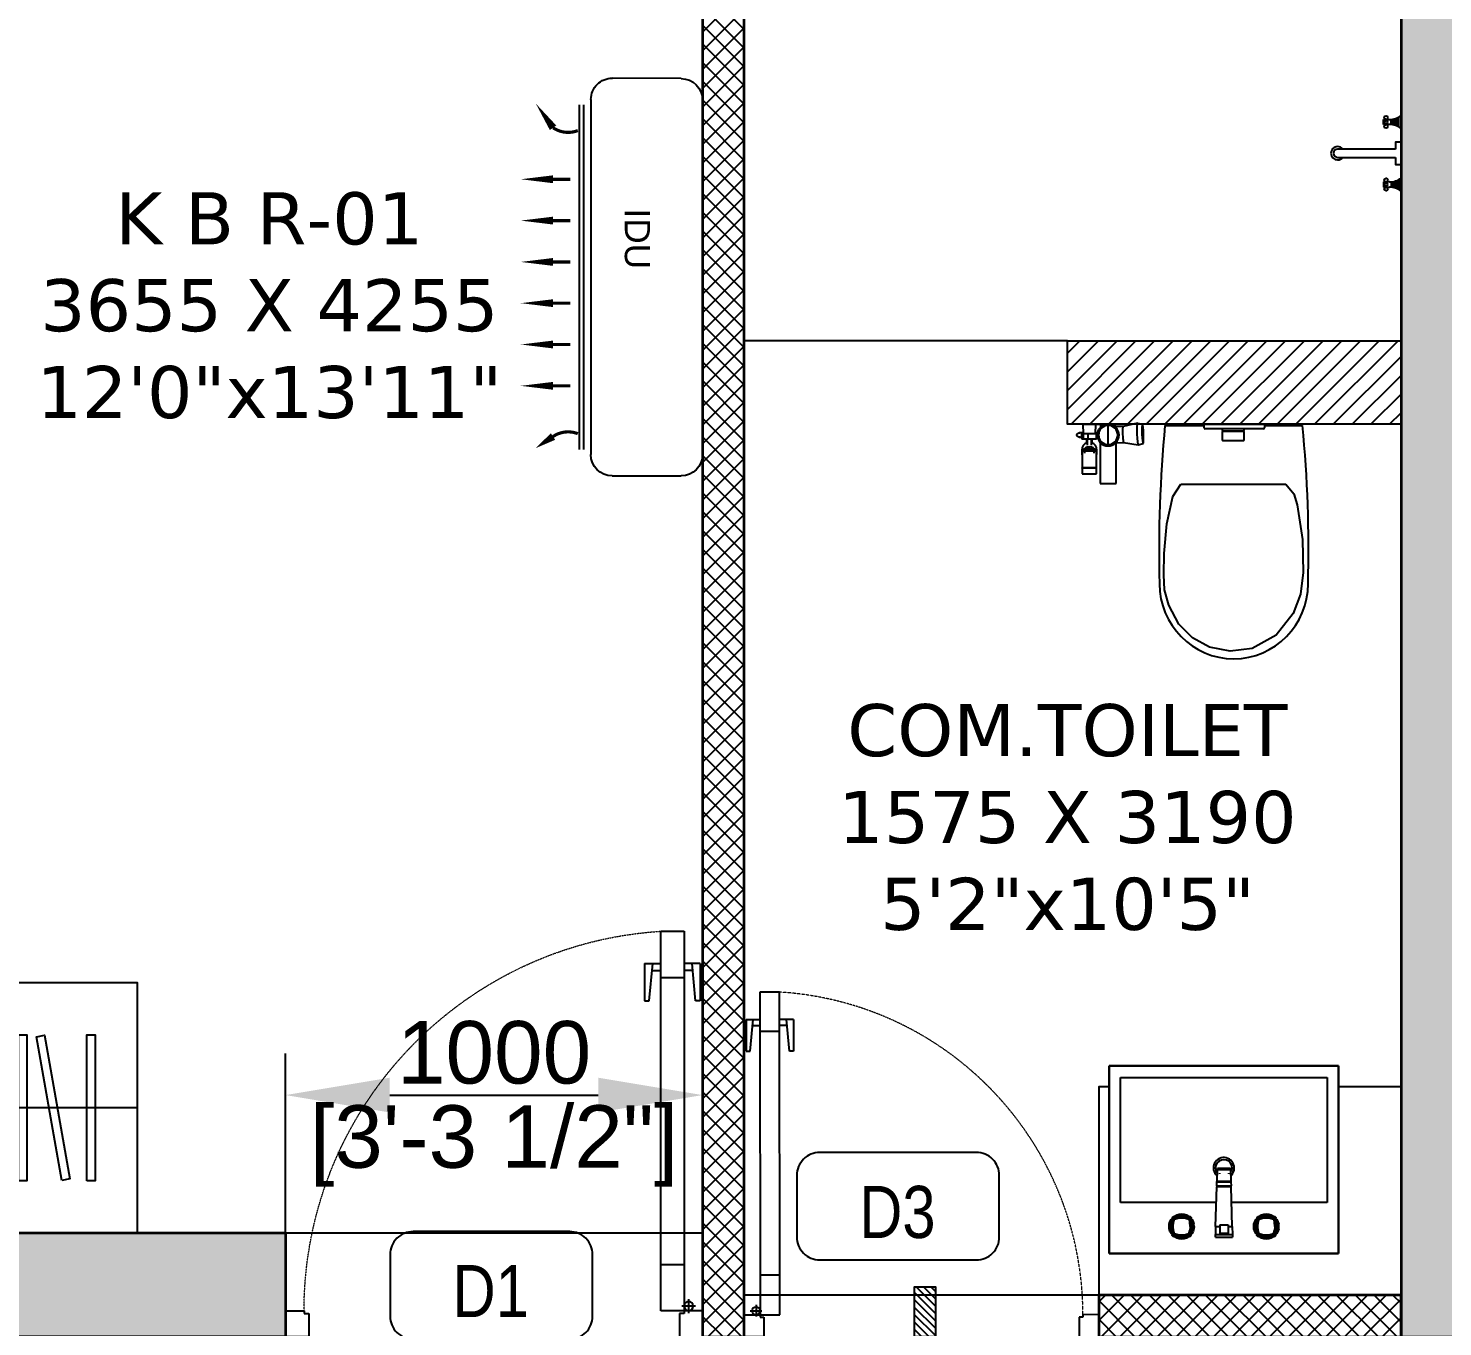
# Model space of a CAD drawing. Header units: millimetres. Extents: x 46985 to 60368, y 184712 to 204375.
# Drawn here: x 50482 to 53874, y 197796 to 200912 of the extents above; entities that cross this region are included whole.
import ezdxf
from ezdxf.enums import TextEntityAlignment as Align

# ---------------------------------------------------------------- set-up
doc = ezdxf.new("R2010")
doc.units = ezdxf.units.MM
doc.linetypes.add('3.5BHK EAST-UN-5$0$DASHED', pattern=[0.75, 0.5, -0.25])
doc.linetypes.add('3.5BHK EAST_UN-1$0$DASHED', pattern=[0.75, 0.5, -0.25])
for name, color, linetype in [('A-AC', 252, 'Continuous'), ('A-Dimensions', 4, 'Continuous'), ('A-Door', 11, 'Continuous'), ('A-Door Line', 8, 'Continuous'), ('A-Furniture', 8, 'Continuous'), ('A-Handwash', 252, 'Continuous'), ('A-Handwash Platform', 253, 'Continuous'), ('A-Hatch', 252, 'Continuous'), ('A-Ledge Wall', 8, 'Continuous'), ('A-Room Boundary', 44, 'Continuous'), ('A-Shower', 253, 'Continuous'), ('A-Shower Glass', 253, 'Continuous'), ('A-Text Main', 44, 'Continuous'), ('A-Wardrobe', 253, 'Continuous'), ('A-WC', 253, 'Continuous')]:
    doc.layers.add(name, color=color, linetype=linetype)
doc.layers.add('A-Wall', color=240, linetype='Continuous', lineweight=35)
doc.styles.add('2024-08-29_TOWER-A$0$simplex-0.8', font='simplex.shx', dxfattribs={"width": 0.8})
doc.styles.add('3.5BHK EAST_UN-1$0$grid_text', font='verdana.ttf')
doc.styles.add('3BHK  WEST_UN-2$0$AMISH', font='arial.ttf')
doc.styles.add('ARIAL', font='ARIALN.TTF')
doc.styles.add('S', font='arial.ttf', dxfattribs={"height": 150})
doc.dimstyles.new('DIMSMALL', dxfattribs={"dimtxt": 150, "dimasz": 250, "dimexe": 100, "dimexo": 100, "dimgap": 25, "dimtad": 1, "dimdec": 0, "dimzin": 0, "dimdsep": 46, "dimtxsty": 'S', "dimcen": 0, "dimdle": 100, "dimclrd": 8, "dimclre": 8, "dimclrt": 256, "dimazin": 0, "dimtfac": 1, "dimtdec": 0, "dimtix": 1, "dimtmove": 0, "dimatfit": 3, "dimldrblk": '12_DatumFilled', "dimfxl": 1, "dimtolj": 1, "dimtzin": 0, "dimlwd": -1, "dimlwe": -1, "dimarcsym": 1})

# ---------------------------------------------------------------- blocks, each defined once
blk = doc.blocks.new('3.5BHK EAST_UN-1$0$Door11')
at = {"layer": 'A-Door'}
for p, q in [((-991.7, 0), (-1050, 0)), ((-1050, 0), (-1050, -65.6)), ((-991.7, -58.3), (-991.7, 0)), ((-58.3, -58.3), (-58.3, 0)), ((-58.3, 0), (0, 0)), ((0, 0), (0, -65.6)), ((-1050, -65.6), (-1003.4, -65.6)), ((-1003.4, -65.6), (-1003.4, -58.3)), ((-1003.4, -58.3), (-991.7, -58.3)), ((-104.9, -65.6), (-104.9, -1021.8)), ((-46.6, -65.6), (-104.9, -65.6)), ((-104.9, -65.6), (-104.9, -65.6)), ((-46.6, -58.3), (-58.3, -58.3)), ((-46.6, -65.6), (-46.6, -58.3)), ((-46.6, -1021.8), (-46.6, -65.6)), ((0, -65.6), (-46.6, -65.6)), ((-35, -94.7), (-35, -59.8)), ((-17.5, -77.3), (-52.5, -77.3)), ((-104.9, -182.2), (-46.6, -182.2)), ((-145.8, -846.8), (-134.1, -846.8)), ((-145.8, -940.1), (-145.8, -846.8)), ((-134.1, -846.8), (-125.5, -940.1)), ((-17.5, -846.8), (-26.1, -940.1)), ((-5.8, -846.8), (-17.5, -846.8)), ((-5.8, -940.1), (-5.8, -846.8)), ((-127.1, -922.6), (-104.9, -922.6)), ((-104.9, -905.1), (-46.6, -905.1)), ((-24.5, -922.6), (-46.6, -922.6)), ((-145.8, -940.1), (-104.9, -940.1)), ((-5.8, -940.1), (-46.6, -940.1)), ((-104.9, -1021.8), (-46.6, -1021.8))]:
    blk.add_line(p, q, dxfattribs=at)
blk.add_circle((-35, -77.3), 11.7, dxfattribs=at)
at = {"layer": 'A-Door', "linetype": '3.5BHK EAST_UN-1$0$DASHED', "lineweight": 0}
blk.add_arc((-43.9, -64.2), 959.5, 180.0822, 266.3506, dxfattribs=at)
blk = doc.blocks.new('3.5BHK EAST_UN-1$0$A$Ceb508b97')
at = {"layer": 'A-Wardrobe', "ltscale": 600}
blk.add_lwpolyline([(100.2, 600), (100.2, 0), (2400.2, 0), (2400.2, 600)], close=True, dxfattribs=at)
for points in [[(202.7, 125), (202.7, 475), (222.7, 475), (222.7, 125), (202.7, 125)], [(359.9, 125), (359.9, 475), (379.9, 475), (379.9, 125), (359.9, 125)], [(517.8, 125), (517.8, 475), (537.8, 475), (537.8, 125), (517.8, 125)], [(681.2, 125), (681.2, 475), (701.2, 475), (701.2, 125), (681.2, 125)], [(934.9, 125), (934.9, 475), (954.9, 475), (954.9, 125), (934.9, 125)], [(1019.4, 125), (1019.4, 475), (1039.4, 475), (1039.4, 125), (1019.4, 125)], [(1275.7, 125), (1275.7, 475), (1295.7, 475), (1295.7, 125), (1275.7, 125)], [(1432.9, 125), (1432.9, 475), (1452.9, 475), (1452.9, 125), (1432.9, 125)], [(1590.8, 125), (1590.8, 475), (1610.8, 475), (1610.8, 125), (1590.8, 125)], [(1754.2, 125), (1754.2, 475), (1774.2, 475), (1774.2, 125), (1754.2, 125)], [(1979, 125), (1979, 475), (1999, 475), (1999, 125), (1979, 125)], [(2114.9, 125), (2114.9, 475), (2134.9, 475), (2134.9, 125), (2114.9, 125)], [(2278.3, 125), (2278.3, 475), (2298.3, 475), (2298.3, 125), (2278.3, 125)], [(300.1, 125.9), (239.3, 470.6), (259, 474.1), (319.7, 129.4), (300.1, 125.9)], [(419.5, 125.9), (480.3, 470.6), (460.6, 474.1), (399.9, 129.4), (419.5, 125.9)], [(621.4, 125.9), (560.6, 470.6), (580.3, 474.1), (641.1, 129.4), (621.4, 125.9)], [(836.6, 125.9), (897.4, 470.6), (877.7, 474.1), (817, 129.4), (836.6, 125.9)], [(1226.2, 132.1), (1106.5, 461), (1125.3, 467.9), (1245, 139), (1226.2, 132.1)], [(1373, 125.9), (1312.3, 470.6), (1332, 474.1), (1392.7, 129.4), (1373, 125.9)], [(1492.5, 125.9), (1553.3, 470.6), (1533.6, 474.1), (1472.8, 129.4), (1492.5, 125.9)], [(1694.4, 125.9), (1633.6, 470.6), (1653.3, 474.1), (1714.1, 129.4), (1694.4, 125.9)], [(1880.8, 125.9), (1941.5, 470.6), (1921.8, 474.1), (1861.1, 129.4), (1880.8, 125.9)], [(2218.5, 125.9), (2157.7, 470.6), (2177.4, 474.1), (2238.2, 129.4), (2218.5, 125.9)], [(2400.2, 300), (100, 300)]]:
    blk.add_lwpolyline(points, dxfattribs=at)
blk = doc.blocks.new('3BHK  WEST_UN-2$0$fgdskokjmfv')
at = {"layer": 'A-WC', "linetype": 'Continuous'}
for p, q in [((15769231.8, 1072211.9), (15769232.1, 1072190)), ((15769309.2, 1072211.9), (15769231.8, 1072211.9)), ((15769262.2, 1072190), (15769262.5, 1072211.9)), ((15769274.3, 1072211.9), (15769274.3, 1072210.2)), ((15769309.2, 1072211.4), (15769309.2, 1072211.9)), ((15769309.2, 1072209.7), (15769309.2, 1072211.4)), ((15769362.5, 1072214.8), (15769328, 1072207)), ((15769362.5, 1072214.8), (15769374.5, 1072212)), ((15769667.1, 1072211.9), (15769522.1, 1072211.9)), ((15769522.1, 1072211.9), (15769522.1, 1072203.9)), ((15769667.1, 1072211.9), (15769667.1, 1072203.9)), ((15769217.4, 1072186.7), (15769217.5, 1072186.9)), ((15769217.4, 1072186.5), (15769217.4, 1072186.7)), ((15769217.4, 1072186.3), (15769217.4, 1072186.5)), ((15769217.4, 1072186.1), (15769217.4, 1072186.3)), ((15769217.4, 1072186.3), (15769217.4, 1072186.3)), ((15769217.5, 1072185.9), (15769217.4, 1072186.1)), ((15769217.5, 1072187.3), (15769217.6, 1072187.5)), ((15769217.5, 1072187.1), (15769217.5, 1072187.3)), ((15769217.5, 1072186.9), (15769217.5, 1072187.1)), ((15769217.5, 1072185.7), (15769217.5, 1072185.9)), ((15769217.5, 1072185.5), (15769217.5, 1072185.7)), ((15769217.5, 1072185.3), (15769217.5, 1072185.5)), ((15769217.6, 1072185.1), (15769217.5, 1072185.3)), ((15769217.6, 1072187.7), (15769217.7, 1072187.9)), ((15769217.6, 1072187.5), (15769217.6, 1072187.7)), ((15769217.6, 1072184.9), (15769217.6, 1072185.1)), ((15769217.7, 1072184.7), (15769217.6, 1072184.9)), ((15769217.7, 1072187.9), (15769217.8, 1072188.1)), ((15769217.8, 1072184.5), (15769217.7, 1072184.7)), ((15769217.8, 1072188.3), (15769217.9, 1072188.5)), ((15769217.8, 1072188.1), (15769217.8, 1072188.3)), ((15769217.8, 1072184.3), (15769217.8, 1072184.5)), ((15769217.9, 1072184.2), (15769217.8, 1072184.3)), ((15769217.9, 1072188.5), (15769218, 1072188.7)), ((15769218, 1072184), (15769217.9, 1072184.2)), ((15769218, 1072188.7), (15769218.1, 1072188.8)), ((15769218.1, 1072183.8), (15769218, 1072184)), ((15769218.1, 1072188.8), (15769218.2, 1072189)), ((15769218.2, 1072183.6), (15769218.1, 1072183.8)), ((15769218.2, 1072189), (15769218.3, 1072189.2)), ((15769218.3, 1072183.5), (15769218.2, 1072183.6)), ((15769218.3, 1072189.2), (15769218.4, 1072189.3)), ((15769218.5, 1072183.3), (15769218.3, 1072183.5)), ((15769218.4, 1072189.3), (15769218.5, 1072189.5)), ((15769218.5, 1072189.5), (15769218.7, 1072189.6)), ((15769218.6, 1072183.2), (15769218.5, 1072183.3)), ((15769218.7, 1072183), (15769218.6, 1072183.2)), ((15769218.7, 1072189.6), (15769218.8, 1072189.8)), ((15769218.8, 1072182.9), (15769218.7, 1072183)), ((15769218.8, 1072189.8), (15769218.9, 1072189.9)), ((15769219, 1072182.7), (15769218.8, 1072182.9)), ((15769218.9, 1072189.9), (15769219.1, 1072190.1)), ((15769219.1, 1072182.6), (15769219, 1072182.7)), ((15769219.1, 1072190.1), (15769219.2, 1072190.2)), ((15769219.3, 1072182.5), (15769219.1, 1072182.6)), ((15769219.2, 1072190.2), (15769219.4, 1072190.3)), ((15769219.4, 1072182.3), (15769219.3, 1072182.5)), ((15769219.4, 1072190.3), (15769219.6, 1072190.4)), ((15769219.6, 1072182.2), (15769219.4, 1072182.3)), ((15769219.6, 1072190.4), (15769219.7, 1072190.6)), ((15769219.8, 1072182.1), (15769219.6, 1072182.2)), ((15769219.7, 1072190.6), (15769219.9, 1072190.7)), ((15769219.9, 1072182), (15769219.8, 1072182.1)), ((15769219.9, 1072190.7), (15769220.1, 1072190.8)), ((15769220.1, 1072181.9), (15769219.9, 1072182)), ((15769220.1, 1072190.8), (15769220.3, 1072190.8)), ((15769220.3, 1072181.8), (15769220.1, 1072181.9)), ((15769220.3, 1072190.8), (15769220.4, 1072190.9)), ((15769220.5, 1072181.7), (15769220.3, 1072181.8)), ((15769220.4, 1072190.9), (15769220.6, 1072191)), ((15769220.7, 1072181.7), (15769220.5, 1072181.7)), ((15769220.6, 1072191), (15769220.8, 1072191.1)), ((15769220.9, 1072181.6), (15769220.7, 1072181.7)), ((15769220.8, 1072191.1), (15769221, 1072191.1)), ((15769221, 1072181.5), (15769220.9, 1072181.6)), ((15769221, 1072191.1), (15769221.2, 1072191.2)), ((15769221.2, 1072181.5), (15769221, 1072181.5)), ((15769221.2, 1072191.2), (15769221.4, 1072191.2)), ((15769221.4, 1072181.4), (15769221.2, 1072181.5)), ((15769221.4, 1072191.2), (15769221.6, 1072191.3)), ((15769221.6, 1072181.4), (15769221.4, 1072181.4)), ((15769221.6, 1072191.3), (15769221.8, 1072191.3)), ((15769221.8, 1072181.4), (15769221.6, 1072181.4)), ((15769221.8, 1072191.3), (15769222, 1072191.3)), ((15769222, 1072181.4), (15769221.8, 1072181.4)), ((15769222, 1072191.3), (15769222.2, 1072191.3)), ((15769222.2, 1072181.3), (15769222, 1072181.4)), ((15769222.2, 1072191.3), (15769222.4, 1072191.3)), ((15769222.4, 1072181.3), (15769222.2, 1072181.3)), ((15769222.4, 1072191.3), (15769222.4, 1072191.3)), ((15769222.5, 1072191.3), (15769222.4, 1072191.3)), ((15769222.4, 1072191.3), (15769222.4, 1072191.3)), ((15769222.4, 1072191.3), (15769222.5, 1072191.3)), ((15769222.5, 1072181.3), (15769222.4, 1072181.3)), ((15769222.4, 1072181.3), (15769222.4, 1072181.3)), ((15769222.4, 1072181.3), (15769222.5, 1072181.3)), ((15769222.6, 1072191.3), (15769222.5, 1072191.3)), ((15769222.5, 1072191.3), (15769222.5, 1072191.3)), ((15769222.5, 1072191.3), (15769222.7, 1072191.3)), ((15769222.6, 1072181.3), (15769222.5, 1072181.3)), ((15769222.5, 1072181.3), (15769222.5, 1072181.3)), ((15769222.5, 1072181.3), (15769222.7, 1072181.3)), ((15769222.8, 1072191.3), (15769222.6, 1072191.3)), ((15769222.8, 1072181.3), (15769222.6, 1072181.3)), ((15769222.7, 1072191.3), (15769222.9, 1072191.3)), ((15769222.7, 1072181.3), (15769222.8, 1072181.3)), ((15769232.1, 1072191.3), (15769222.8, 1072191.3)), ((15769222.8, 1072181.3), (15769228.8, 1072181.3)), ((15769223, 1072181.3), (15769222.8, 1072181.3)), ((15769222.9, 1072191.3), (15769223.1, 1072191.3)), ((15769223.3, 1072181.3), (15769223, 1072181.3)), ((15769223.1, 1072191.3), (15769223.4, 1072191.3)), ((15769223.6, 1072181.3), (15769223.3, 1072181.3)), ((15769223.4, 1072191.3), (15769223.8, 1072191.3)), ((15769224, 1072181.3), (15769223.6, 1072181.3)), ((15769223.8, 1072191.3), (15769224.2, 1072191.3)), ((15769224.4, 1072181.3), (15769224, 1072181.3)), ((15769224.2, 1072191.3), (15769224.7, 1072191.3)), ((15769224.9, 1072181.3), (15769224.4, 1072181.3)), ((15769228.6, 1072190), (15769228.8, 1072176)), ((15769228.7, 1072190), (15769232.9, 1072190)), ((15769232.9, 1072190), (15769239.6, 1072190)), ((15769233.1, 1072183), (15769232.9, 1072190)), ((15769233.2, 1072176), (15769233.1, 1072183)), ((15769239.6, 1072190), (15769243.9, 1072190)), ((15769243.9, 1072183), (15769243.8, 1072176)), ((15769243.9, 1072190), (15769247.1, 1072190)), ((15769243.9, 1072190), (15769243.9, 1072183)), ((15769247.1, 1072190), (15769264.5, 1072190)), ((15769262.2, 1072191.3), (15769262.5, 1072191.3)), ((15769262.5, 1072191.3), (15769263.8, 1072191.3)), ((15769263.8, 1072191.3), (15769265.2, 1072191.3)), ((15769264.4, 1072183), (15769264.5, 1072190)), ((15769264.4, 1072176), (15769264.4, 1072183)), ((15769265.9, 1072181.3), (15769264.5, 1072181.3)), ((15769265.2, 1072191.3), (15769266.5, 1072191.3)), ((15769266.6, 1072181.3), (15769265.9, 1072181.3)), ((15769274.3, 1072210.2), (15769274.3, 1072208.5)), ((15769274.3, 1072208.5), (15769274.3, 1072206.8)), ((15769274.3, 1072206.8), (15769274.3, 1072205.4)), ((15769292.1, 1072163.3), (15769292.1, 1072209.4)), ((15769309.2, 1072208), (15769309.2, 1072209.7)), ((15769309.2, 1072206.4), (15769309.2, 1072208)), ((15769309.2, 1072206), (15769309.2, 1072206.4)), ((15769328, 1072207), (15769309.9, 1072206.4)), ((15769428.5, 1072209.1), (15769522.1, 1072209.1)), ((15769664.1, 1072200.9), (15769525.1, 1072200.9)), ((15769618.4, 1072200.9), (15769565.9, 1072200.9)), ((15769565.9, 1072200.9), (15769565.9, 1072197.6)), ((15769618.4, 1072194.8), (15769565.9, 1072194.8)), ((15769565.9, 1072194.8), (15769565.9, 1072174.4)), ((15769567.4, 1072196.1), (15769616.9, 1072196.1)), ((15769618.4, 1072197.6), (15769618.4, 1072200.9)), ((15769618.4, 1072174.4), (15769618.4, 1072194.8)), ((15769667.1, 1072209.1), (15769758.5, 1072209.1)), ((15769233.2, 1072176), (15769228.9, 1072176)), ((15769229.4, 1072152.1), (15769229.4, 1072141.2)), ((15769229.6, 1072148.4), (15769264.6, 1072148.4)), ((15769229.6, 1072148.4), (15769229.6, 1072107.6)), ((15769239.6, 1072176), (15769233.2, 1072176)), ((15769235.2, 1072152.4), (15769235.2, 1072142.5)), ((15769243.8, 1072176), (15769239.6, 1072176)), ((15769240, 1072176), (15769240, 1072167.3)), ((15769240, 1072155.2), (15769240, 1072152.4)), ((15769242, 1072176), (15769242, 1072161.6)), ((15769247.1, 1072176), (15769243.8, 1072176)), ((15769264.4, 1072176), (15769247.1, 1072176)), ((15769252.2, 1072161.6), (15769252.2, 1072176)), ((15769254.3, 1072167.3), (15769254.3, 1072176)), ((15769254.3, 1072152.4), (15769254.3, 1072155.2)), ((15769259, 1072142.5), (15769259, 1072152.4)), ((15769264.6, 1072107.6), (15769264.6, 1072148.4)), ((15769264.9, 1072141.2), (15769264.9, 1072152.1)), ((15769273.1, 1072167.7), (15769273.1, 1072069.7)), ((15769311.1, 1072167.5), (15769329.3, 1072168.1)), ((15769311.2, 1072069.7), (15769311.2, 1072167.7)), ((15769329.3, 1072168.1), (15769364.2, 1072162.5)), ((15769364.3, 1072162.5), (15769376.1, 1072166)), ((15769567.3, 1072172.9), (15769616.9, 1072172.9)), ((15769229.6, 1072107.6), (15769264.6, 1072107.6)), ((15769229.6, 1072107.1), (15769229.6, 1072107.6)), ((15769264.6, 1072107.6), (15769229.6, 1072107.6)), ((15769264.6, 1072107.1), (15769229.6, 1072107.1)), ((15769229.6, 1072107.1), (15769229.6, 1072093)), ((15769229.6, 1072093), (15769264.6, 1072093)), ((15769264.6, 1072107.1), (15769264.6, 1072107.6)), ((15769264.6, 1072093), (15769264.6, 1072107.1)), ((15769273.1, 1072069.7), (15769311.2, 1072069.7)), ((15769466.3, 1072068.4), (15769718.4, 1072068.4))]:
    blk.add_line(p, q, dxfattribs=at)
at = {"layer": 'A-WC', "linetype": 'Continuous', "flags": 128}
blk.add_lwpolyline([(15769718.4, 1072068.4), (15769737.6, 1072045.5), (15769745.9, 1072018.8), (15769758.3, 1071936), (15769759.7, 1071856.1), (15769753.6, 1071804.7), (15769735.8, 1071758), (15769695.5, 1071705.9), (15769637.7, 1071673.8), (15769584.5, 1071667.4), (15769535.5, 1071677.4), (15769494.7, 1071699.3), (15769461.6, 1071732.3), (15769437.5, 1071777.7), (15769427.2, 1071814.6), (15769425.9, 1071851.1), (15769426.5, 1071902.1), (15769433.3, 1071973.6), (15769447, 1072039.1), (15769466.3, 1072068.4)], dxfattribs=at)
at = {"layer": 'A-WC', "linetype": 'Continuous'}
for centre, radius, start, end in [((15769292.1, 1072186.3), 26.2, 100.2496, 180), ((15769292.1, 1072186.3), 26.2, 0, 132.8693), ((15769292.1, 1072186.3), 26.2, 180, 0), ((15769292.1, 1072186.3), 23, 0, 180), ((15769292.1, 1072186.3), 23, 180, 0), ((15772559.7, 1071909.6), 3145.4, 174.5369, 181.4631), ((15769525.1, 1072203.9), 3, 180, 270), ((15769567.4, 1072197.6), 1.5, 180, 270), ((15769616.9, 1072197.6), 1.5, 270, 0), ((15769664.1, 1072203.9), 3, 270, 0), ((15766627.4, 1071909.6), 3145.4, 358.5369, 5.4631), ((15769292.1, 1072189.5), 28.9, 228.7983, 242.5322), ((15769292.1, 1072189.5), 28.9, 297.4678, 311.2017), ((15769567.3, 1072174.4), 1.46, 180, 270), ((15769616.9, 1072174.4), 1.46, 270, 0), ((15769595.6, 1071829.3), 180.3, 180, 269.3484), ((15769591.5, 1071829.3), 180.3, 270.6516, 0)]:
    blk.add_arc(centre, radius, start, end, dxfattribs=at)
for centre, major_axis, ratio, start_param, end_param in [((15769363.4, 1072188.7), (-0.8, 26.2), 0.087894, 0.017046, 3.133769), ((15769375.3, 1072189), (-0.7, 23), 0.087894, 0.026053, 3.133769), ((15769375.3, 1072189), (-0.7, 23), 0.087894, 3.165124, 6.230506), ((15769310.5, 1072186.9), (-0.6, 19.4), 0.087894, 6.275362, 6.466185), ((15769328.7, 1072187.5), (-0.6, 19.4), 0.087894, 6.275362, 9.416955), ((15769247.1, 1072152.1), (17.8, 0), 0.939693, 1.86017, 3.254011), ((15769247.1, 1072141.2), (17.8, 0), 0.939693, 2.995055, 3.28771), ((15769247.1, 1072141.2), (17.8, 0), 0.939693, 0.452611, 2.688981), ((15769247.1, 1072141.2), (13.4, 0), 0.939693, 1.839841, 2.521963), ((15769247.1, 1072142.5), (11.9, 0), 0.939693, 1.570796, 2.584055), ((15769247.1, 1072142.5), (11.9, 0), 0.939693, 1.570796, 2.584055), ((15769247.1, 1072141), (11.9, 0), 0.939693, 1.570796, 2.410164), ((15769247.1, 1072141.2), (13.4, 0), 0.939693, 1.634555, 1.767445), ((15769247.1, 1072142.5), (11.9, 0), 0.939693, 0.557537, 1.570796), ((15769247.1, 1072142.5), (11.9, 0), 0.939693, 0.557537, 1.570796), ((15769247.1, 1072141), (11.9, 0), 0.939693, 0.731428, 1.570796), ((15769247.1, 1072141.2), (13.4, 0), 0.939693, 1.374148, 1.507037), ((15769247.1, 1072141.2), (13.4, 0), 0.939693, 0.61963, 1.312246), ((15769247.1, 1072152.1), (17.8, 0), 0.939693, 6.170767, 7.561634), ((15769247.1, 1072141.2), (17.8, 0), 0.939693, 6.137068, 6.429723), ((15769310.5, 1072186.9), (-0.6, 19.4), 0.087894, 2.98627, 3.106469)]:
    blk.add_ellipse(centre, major_axis=major_axis, ratio=ratio, start_param=start_param, end_param=end_param, dxfattribs=at)
blk = doc.blocks.new('3BHK  WEST_UN-2$0$WALL MOUNTED SPLIT AC')
at = {"layer": 'A-AC'}
for p, q in [((18067.15, -8077.46), (18073.71, -8077.46)), ((18064.01, -8112.84, 0), (18064, -8079.99, 0)), ((18064.41, -8112.84, 0), (18064.41, -8079.99, 0)), ((18065.12, -8113.34), (18065.11, -8079.5)), ((18075.75, -8079.5), (18075.75, -8113.29)), ((18073.72, -8115.33), (18067.16, -8115.38))]:
    blk.add_line(p, q, dxfattribs=at)
at = {"layer": 'A-AC', "elevation": 0}
for points in [[(18059.86, -8080.11, 0, 0.75, 0), (18061.51, -8081.22, 0.75, 0.75, 0)], [(18058.43, -8086.05, 0, 0.75, 0), (18061.52, -8086.05, 0.75, 0.75, 0)], [(18058.44, -8089.99, 0, 0.75, 0), (18061.52, -8089.99, 0.75, 0.75, 0)], [(18058.44, -8093.93, 0, 0.75, 0), (18061.52, -8093.93, 0.75, 0.75, 0)], [(18058.44, -8097.86, 0, 0.75, 0), (18061.52, -8097.86, 0.75, 0.75, 0)], [(18058.44, -8101.8, 0, 0.75, 0), (18061.52, -8101.8, 0.75, 0.75, 0)], [(18058.44, -8105.74, 0, 0.75, 0), (18061.52, -8105.74, 0.75, 0.75, 0)], [(18059.87, -8112.95, 0, 0.75, 0), (18061.51, -8110.65, 0.75, 0.75, 0)]]:
    blk.add_lwpolyline(points, format="xyseb", dxfattribs=at)
at = {"layer": 'A-AC', "const_width": 0.3, "elevation": 0}
for points in [[(18061.51, -8081.22, 0.246742), (18063.87, -8081.49, -4.761831)], [(18061.51, -8110.65, -0.246742), (18063.87, -8110.38, 4.761831)]]:
    blk.add_lwpolyline(points, format="xyb", dxfattribs=at)
for points in [[(18061.52, -8086.05), (18063.17, -8086.05)], [(18061.52, -8089.99), (18063.17, -8089.99)], [(18061.52, -8093.93), (18063.17, -8093.93)], [(18061.52, -8097.86), (18063.17, -8097.86)], [(18061.52, -8101.8), (18063.17, -8101.8)], [(18061.52, -8105.74), (18063.17, -8105.74)]]:
    blk.add_lwpolyline(points, dxfattribs=at)
at = {"layer": 'A-AC'}
for centre, start, end in [((18067.15, -8079.5), 90.0082, 180.0082), ((18073.71, -8079.5), 0.0078, 90.0078), ((18067.16, -8113.34), 180.0082, 270.0082), ((18073.71, -8113.29), 270.0078, 0.0078)]:
    blk.add_arc(centre, 2.04, start, end, dxfattribs=at)
at = {"layer": 'A-AC', "style": '3BHK  WEST_UN-2$0$AMISH'}
blk.add_attdef('IDU', text='', height=2.4, rotation=90.0082, dxfattribs=at).set_placement((18070, -8096.33, 0), align=Align.MIDDLE_CENTER)
blk = doc.blocks.new('A$C9b4d8ff6')
at = {"layer": 'A-Door'}
for p, q in [((84.9, 827.1), (37.7, 827.1)), ((37.7, 827.1), (37.8, 53.1)), ((85, 53.1), (84.9, 827.1)), ((4.7, 761.1), (37.7, 761.1)), ((4.7, 761.1), (4.7, 685.5)), ((14.1, 685.5), (21.1, 761.1)), ((19.8, 746.9), (37.7, 746.9)), ((117.9, 761.1), (84.9, 761.1)), ((102.8, 746.9), (84.9, 746.9)), ((108.5, 685.5), (101.5, 761.1)), ((117.9, 761.1), (118, 685.5)), ((84.9, 732.7), (37.7, 732.7)), ((4.7, 685.5), (14.1, 685.5)), ((118, 685.5), (108.5, 685.5)), ((84.9, 147.5), (37.7, 147.5)), ((28.3, 76.7), (28.3, 48.4)), ((0, 0), (0, 53.1)), ((0, 53.1), (37.8, 53.1)), ((14.2, 62.5), (42.5, 62.5)), ((37.8, 53.1), (85, 53.1)), ((37.8, 53.1), (37.8, 47.2)), ((37.8, 47.2), (47.2, 47.2)), ((47.2, 47.2), (47.2, 0)), ((85, 53.1), (85, 53.1)), ((802.8, 47.2), (802.8, 0.1)), ((812.2, 47.2), (802.8, 47.2)), ((850, 53.2), (812.2, 53.1)), ((812.2, 53.1), (812.2, 47.2)), ((850, 0.1), (850, 53.2)), ((47.2, 0), (0, 0)), ((802.8, 0.1), (850, 0.1))]:
    blk.add_line(p, q, dxfattribs=at)
blk.add_circle((28.3, 62.5), 9.44, dxfattribs=at)
at = {"layer": 'A-Door', "linetype": '3.5BHK EAST-UN-5$0$DASHED', "lineweight": 0}
blk.add_arc((35.5, 52), 776.7, 0.0858, 86.3542, dxfattribs=at)
blk = doc.blocks.new('2024-08-29_TOWER-A$0$WNTG')
at = {"layer": 'A-Text Main'}
blk.add_lwpolyline([(-187.8, 246.2), (187.8, 246.2, -0.414214), (242.8, 191.2), (242.8, 43.3, -0.414214), (187.8, -11.7), (-187.8, -11.7, -0.414214), (-242.8, 43.3), (-242.8, 191.2, -0.414214)], format="xyb", close=True, dxfattribs=at)
at = {"layer": 'A-Text Main', "style": '2024-08-29_TOWER-A$0$simplex-0.8', "width": 0.8}
blk.add_attdef('WNTG', text='', height=150, dxfattribs=at).set_placement((-1.6, 43), align=Align.CENTER)
blk = doc.blocks.new('TILE DROP')
at = {"layer": 'A-Door Line'}
h = blk.add_hatch(dxfattribs=at)
h.set_pattern_fill('ANSI31', color=8, scale=0.1)
h.set_pattern_definition([(45, (-18.584744, -6.592634), (-0.008838835, 0.008838835), [])])
h.paths.add_polyline_path([(0, 0.05), (-0.12, 0.05), (-0.12, 0), (0, 0)])
h.paths.add_polyline_path([(0.12, -0.05), (0.12, 0), (0, 0), (0, -0.05)])
at = {"layer": 'A-Door Line', "color": 8}
for points in [[(-0.12, 0), (-0.12, 0.05), (0, 0.05), (0, 0)], [(0, -0.05), (0, 0), (0.12, 0), (0.12, -0.05)]]:
    blk.add_lwpolyline(points, close=True, dxfattribs=at)
blk = doc.blocks.new('A$Ce78b2266')
at = {"layer": 'A-Shower'}
for p, q in [((80.6, 152), (80.6, 13.5)), ((100.6, 13.5), (100.6, 152)), ((21.8, 41.9), (9.3, 41.9)), ((9.3, 41.9), (9.4, 27.4)), ((21.8, 27.4), (21.8, 41.9)), ((159.3, 41.9), (171.8, 41.9)), ((159.4, 27.4), (159.4, 41.9)), ((171.8, 41.9), (171.8, 27.4)), ((0, 0), (31.2, 0)), ((0, 0), (181.2, 0)), ((27.6, 5.4), (3.6, 5.4)), ((25.3, 9.9), (5.9, 9.9)), ((24.1, 13.3), (7.1, 13.3)), ((23.3, 15.8), (7.9, 15.8)), ((8.4, 18), (22.8, 18)), ((22.3, 20.4), (8.9, 20.4)), ((9.1, 22.2), (22.1, 22.2)), ((21.9, 23.6), (9.2, 23.6)), ((63.6, 12.5), (63.6, 0)), ((63.6, 0), (117.6, 0)), ((80.6, 13.5), (64.6, 13.5)), ((116.6, 13.5), (100.6, 13.5)), ((117.6, 0), (117.6, 12.5)), ((181.2, 0), (150, 0)), ((153.6, 5.4), (177.6, 5.4)), ((155.8, 9.9), (175.3, 9.9)), ((157.1, 13.3), (174, 13.3)), ((157.9, 15.8), (173.3, 15.8)), ((172.8, 18), (158.4, 18)), ((158.8, 20.4), (172.3, 20.4)), ((172.1, 22.2), (159.1, 22.2)), ((159.2, 23.6), (171.9, 23.6))]:
    blk.add_line(p, q, dxfattribs=at)
for centre, radius in [((4.9, 36), 4.41), ((15.8, 36), 3.69), ((26.2, 36), 4.41), ((154.9, 36), 4.41), ((165.4, 36), 3.69), ((176.2, 36), 4.41)]:
    blk.add_circle(centre, radius, dxfattribs=at)
for centre, radius, start, end in [((90.6, 152), 16, 90.0001, 180), ((90.6, 152), 16, 180, 231.3178), ((90.6, 152), 10, 0, 180), ((90.6, 152), 16, 360, 90.0001), ((90.6, 152), 16, 308.6822, 0), ((-34.8, 27.2), 44.2, 321.9638, 0.2151), ((66.5, 27.4), 44.7, 180, 217.8209), ((64.6, 12.5), 1, 90, 179.8008), ((116.6, 12.5), 0.999, 359.9998, 90.1995), ((114.7, 27.4), 44.7, 322.1791, 360), ((216, 27.2), 44.2, 179.7849, 218.0362)]:
    blk.add_arc(centre, radius, start, end, dxfattribs=at)
blk = doc.blocks.new('A$C6c4835d4')
at = {"layer": 'A-Handwash'}
for p, q in [((0, 0), (0, 550)), ((0, 550), (450, 550)), ((450, 550), (0, 550)), ((0, 550), (0, 0)), ((450, 550), (450, 0)), ((450, 0), (450, 550)), ((28, 522.5), (328, 522.5)), ((28, 27.5), (28, 522.5)), ((328, 522.5), (328, 293.7)), ((385.4, 407.2), (379.5, 406.6)), ((385.4, 407.2), (379.5, 406.6)), ((391.3, 406.6), (385.4, 407.2)), ((391.3, 406.6), (385.4, 407.2)), ((355.3, 377), (355.8, 382.9)), ((355.3, 377), (355.8, 382.9)), ((355.8, 371.1), (355.3, 377)), ((355.8, 371.1), (355.3, 377)), ((355.8, 382.9), (357.6, 388.6)), ((355.8, 382.9), (357.6, 388.6)), ((357.6, 388.6), (360.3, 393.8)), ((357.6, 388.6), (360.3, 393.8)), ((359.4, 387.3), (358.4, 377)), ((358.4, 377), (359.4, 366.7)), ((358.4, 377), (361, 377)), ((362.4, 397.3), (359.4, 387.3)), ((359.4, 387.3), (361.9, 386.4)), ((360.3, 393.8), (361.9, 395.7)), ((360.3, 393.8), (361.9, 395.7)), ((361.9, 386.4), (361, 377)), ((361, 377), (361.9, 367.7)), ((364.5, 395.4), (361.9, 386.4)), ((363.2, 399.2), (362.4, 397.3)), ((364.5, 395.4), (362.4, 397.3)), ((363.2, 399.2), (365.2, 400.1)), ((365.3, 397.1), (363.2, 399.2)), ((363.2, 377), (364.1, 386.6)), ((363.2, 377), (364.1, 386.6)), ((364.1, 367.4), (363.2, 377)), ((364.1, 367.4), (363.2, 377)), ((364.1, 386.6), (366.8, 395.6)), ((364.1, 386.6), (366.8, 395.6)), ((364.5, 395.4), (365.3, 397.1)), ((364.8, 377), (365.7, 386.3)), ((365.7, 367.7), (364.8, 377)), ((375.1, 403), (365.2, 400.1)), ((365.2, 400.1), (367.1, 397.9)), ((365.3, 397.1), (367.1, 397.9)), ((365.7, 386.3), (368.1, 394.4)), ((366.8, 400.5), (368.7, 402.1)), ((366.8, 400.5), (368.7, 402.1)), ((366.8, 395.6), (375.8, 398.3)), ((366.8, 395.6), (375.8, 398.3)), ((376.1, 400.6), (367.1, 397.9)), ((368.1, 394.4), (376.1, 396.7)), ((368.7, 402.1), (373.9, 404.9)), ((368.7, 402.1), (373.9, 404.9)), ((373.9, 404.9), (379.5, 406.6)), ((373.9, 404.9), (379.5, 406.6)), ((385.4, 404), (375.1, 403)), ((375.1, 403), (376.1, 400.6)), ((385.4, 399.2), (375.8, 398.3)), ((385.4, 401.5), (376.1, 400.6)), ((385.4, 397.6), (376.1, 396.7)), ((395.7, 403), (385.4, 404)), ((385.4, 401.5), (385.4, 404)), ((394.8, 400.6), (385.4, 401.5)), ((395, 398.3), (385.4, 399.2)), ((385.4, 397.6), (394.7, 396.7)), ((391.3, 406.6), (397, 404.9)), ((391.3, 406.6), (397, 404.9)), ((402.8, 394.4), (394.7, 396.7)), ((395.7, 403), (394.8, 400.6)), ((403.8, 397.9), (394.8, 400.6)), ((404, 395.6), (395, 398.3)), ((405.7, 400.1), (395.7, 403)), ((397, 404.9), (402.2, 402.1)), ((397, 404.9), (402.2, 402.1)), ((402.2, 402.1), (404.1, 400.5)), ((402.2, 402.1), (404.1, 400.5)), ((402.8, 394.4), (405.1, 386.3)), ((405.7, 400.1), (403.8, 397.9)), ((405.5, 397.1), (403.8, 397.9)), ((406.7, 386.6), (404, 395.6)), ((404, 395.6), (406.7, 386.6)), ((405.1, 386.3), (406.1, 377)), ((406.1, 377), (405.1, 367.7)), ((405.5, 397.1), (407.6, 399.2)), ((406.3, 395.4), (405.5, 397.1)), ((407.6, 399.2), (405.7, 400.1)), ((406.3, 395.4), (408.5, 397.3)), ((409, 386.4), (406.3, 395.4)), ((406.7, 386.6), (407.7, 377)), ((407.7, 377), (406.7, 367.4)), ((407.7, 377), (406.7, 367.4)), ((408.5, 397.3), (407.6, 399.2)), ((411.4, 387.3), (408.5, 397.3)), ((408.9, 395.7), (410.5, 393.8)), ((408.9, 395.7), (410.5, 393.8)), ((411.4, 387.3), (409, 386.4)), ((409.9, 377), (409, 386.4)), ((409, 367.7), (409.9, 377)), ((412.4, 377), (409.9, 377)), ((410.5, 393.8), (413.3, 388.6)), ((410.5, 393.8), (413.3, 388.6)), ((412.4, 377), (411.4, 387.3)), ((411.4, 366.7), (412.4, 377)), ((413.3, 388.6), (415, 382.9)), ((413.3, 388.6), (415, 382.9)), ((415, 382.9), (415.6, 377)), ((415, 382.9), (415.6, 377)), ((415.6, 377), (415, 371.1)), ((357.6, 365.5), (355.8, 371.1)), ((357.6, 365.5), (355.8, 371.1)), ((360.3, 360.3), (357.6, 365.5)), ((360.3, 360.3), (357.6, 365.5)), ((359.4, 366.7), (361.9, 367.7)), ((359.4, 366.7), (362.4, 356.8)), ((361.9, 358.3), (360.3, 360.3)), ((361.9, 358.3), (360.3, 360.3)), ((361.9, 367.7), (364.5, 358.7)), ((364.5, 358.7), (362.4, 356.8)), ((363.2, 354.8), (362.4, 356.8)), ((363.2, 354.8), (365.3, 356.9)), ((363.2, 354.8), (365.2, 354)), ((366.8, 358.4), (364.1, 367.4)), ((366.8, 358.4), (364.1, 367.4)), ((365.3, 356.9), (364.5, 358.7)), ((365.2, 354), (367.1, 356.1)), ((365.2, 354), (375.1, 351)), ((367.1, 356.1), (365.3, 356.9)), ((368.1, 359.6), (365.7, 367.7)), ((375.8, 355.7), (366.8, 358.4)), ((375.8, 355.7), (366.8, 358.4)), ((368.7, 351.9), (366.8, 353.5)), ((368.7, 351.9), (366.8, 353.5)), ((367.1, 356.1), (376.1, 353.5)), ((376.1, 357.3), (368.1, 359.6)), ((373.9, 349.1), (368.7, 351.9)), ((373.9, 349.1), (368.7, 351.9)), ((379.5, 347.4), (373.9, 349.1)), ((379.5, 347.4), (373.9, 349.1)), ((375.1, 351), (376.1, 353.5)), ((375.1, 351), (385.4, 350)), ((385.4, 354.8), (375.8, 355.7)), ((385.4, 354.8), (375.8, 355.7)), ((385.4, 356.4), (376.1, 357.3)), ((376.1, 353.5), (385.4, 352.6)), ((385.4, 346.8), (379.5, 347.4)), ((385.4, 346.8), (379.5, 347.4)), ((394.7, 357.3), (385.4, 356.4)), ((395, 355.7), (385.4, 354.8)), ((385.4, 352.6), (394.8, 353.5)), ((385.4, 352.6), (385.4, 350)), ((385.4, 350), (395.7, 351)), ((391.3, 347.4), (385.4, 346.8)), ((397, 349.1), (391.3, 347.4)), ((402.8, 359.6), (394.7, 357.3)), ((394.8, 353.5), (403.8, 356.1)), ((395.7, 351), (394.8, 353.5)), ((404, 358.4), (395, 355.7)), ((404, 358.4), (395, 355.7)), ((395.7, 351), (405.7, 354)), ((402.2, 351.9), (397, 349.1)), ((404.1, 353.5), (402.2, 351.9)), ((405.1, 367.7), (402.8, 359.6)), ((405.5, 356.9), (403.8, 356.1)), ((405.7, 354), (403.8, 356.1)), ((406.7, 367.4), (404, 358.4)), ((406.3, 358.7), (405.5, 356.9)), ((405.5, 356.9), (407.6, 354.8)), ((407.6, 354.8), (405.7, 354)), ((406.3, 358.7), (409, 367.7)), ((406.3, 358.7), (408.5, 356.8)), ((407.6, 354.8), (408.5, 356.8)), ((408.5, 356.8), (411.4, 366.7)), ((410.5, 360.3), (408.9, 358.3)), ((411.4, 366.7), (409, 367.7)), ((413.3, 365.5), (410.5, 360.3)), ((415, 371.1), (413.3, 365.5)), ((245.7, 291.3), (248.9, 291.4)), ((245.7, 259.5), (245.7, 291.3)), ((248.9, 291.4), (277.3, 292.2)), ((248.9, 259.4), (248.9, 291.4)), ((257.7, 286.5), (259.2, 286.5)), ((278.2, 292.2), (277.3, 292.2)), ((277.3, 292.2), (277.3, 258.6)), ((278.2, 292.2), (287.7, 292.5)), ((278.2, 258.6), (278.2, 292.2)), ((289.8, 292.6), (287.7, 292.5)), ((287.7, 258.3), (287.7, 292.5)), ((385.4, 295.3), (289.8, 292.6)), ((289.8, 292.6), (289.8, 258.3)), ((381.5, 265.1), (381.5, 285.7)), ((381.5, 285.7), (402.1, 285.7)), ((385.4, 295.3), (404.5, 295.9)), ((385.4, 285.7), (385.4, 295.3)), ((402.1, 285.7), (402.1, 265.1)), ((404.5, 295.9), (410.8, 296)), ((404.5, 255), (404.5, 295.9)), ((410.8, 254.8), (410.8, 296)), ((248.9, 259.4), (245.7, 259.5)), ((248.9, 259.4), (277.3, 258.6)), ((257.7, 264.3), (259.2, 264.3)), ((278.2, 258.6), (277.3, 258.6)), ((287.7, 258.3), (278.2, 258.6)), ((287.7, 258.3), (289.8, 258.3)), ((385.4, 255.5), (289.8, 258.3)), ((328, 257.2), (328, 27.5)), ((381.5, 265.1), (402.1, 265.1)), ((385.4, 255.5), (385.4, 265.1)), ((385.4, 255.5), (404.5, 255)), ((410.8, 254.8), (404.5, 255)), ((385.4, 204), (379.5, 203.4)), ((385.4, 204), (379.5, 203.4)), ((391.3, 203.4), (385.4, 204)), ((385.4, 204), (391.3, 203.4)), ((355.3, 173.8), (355.8, 179.7)), ((355.3, 173.8), (355.8, 179.7)), ((355.8, 167.9), (355.3, 173.8)), ((355.8, 167.9), (355.3, 173.8)), ((355.8, 179.7), (357.6, 185.4)), ((355.8, 179.7), (357.6, 185.4)), ((357.6, 185.4), (360.3, 190.6)), ((357.6, 185.4), (360.3, 190.6)), ((359.4, 184.1), (358.4, 173.8)), ((358.4, 173.8), (359.4, 163.5)), ((358.4, 173.8), (361, 173.8)), ((362.4, 194.1), (359.4, 184.1)), ((359.4, 184.1), (361.9, 183.2)), ((360.3, 190.6), (361.9, 192.5)), ((360.3, 190.6), (361.9, 192.5)), ((361.9, 183.2), (361, 173.8)), ((361, 173.8), (361.9, 164.5)), ((364.5, 192.2), (361.9, 183.2)), ((363.2, 196), (362.4, 194.1)), ((364.5, 192.2), (362.4, 194.1)), ((363.2, 196), (365.2, 196.9)), ((365.3, 193.9), (363.2, 196)), ((363.2, 173.8), (364.1, 183.4)), ((363.2, 173.8), (364.1, 183.4)), ((364.1, 164.2), (363.2, 173.8)), ((364.1, 164.2), (363.2, 173.8)), ((364.1, 183.4), (366.8, 192.4)), ((364.1, 183.4), (366.8, 192.4)), ((364.5, 192.2), (365.3, 193.9)), ((364.8, 173.8), (365.7, 183.1)), ((365.7, 164.5), (364.8, 173.8)), ((375.1, 199.8), (365.2, 196.9)), ((365.2, 196.9), (367.1, 194.7)), ((365.3, 193.9), (367.1, 194.7)), ((365.7, 183.1), (368.1, 191.2)), ((366.8, 197.3), (368.7, 198.9)), ((366.8, 197.3), (368.7, 198.9)), ((366.8, 192.4), (375.8, 195.1)), ((366.8, 192.4), (375.8, 195.1)), ((376.1, 197.4), (367.1, 194.7)), ((368.1, 191.2), (376.1, 193.5)), ((368.7, 198.9), (373.9, 201.7)), ((368.7, 198.9), (373.9, 201.7)), ((373.9, 201.7), (379.5, 203.4)), ((373.9, 201.7), (379.5, 203.4)), ((385.4, 200.8), (375.1, 199.8)), ((375.1, 199.8), (376.1, 197.4)), ((385.4, 196), (375.8, 195.1)), ((385.4, 198.3), (376.1, 197.4)), ((385.4, 194.4), (376.1, 193.5)), ((395.7, 199.8), (385.4, 200.8)), ((385.4, 198.3), (385.4, 200.8)), ((394.8, 197.4), (385.4, 198.3)), ((395, 195.1), (385.4, 196)), ((385.4, 194.4), (394.7, 193.5)), ((391.3, 203.4), (397, 201.7)), ((391.3, 203.4), (397, 201.7)), ((402.8, 191.2), (394.7, 193.5)), ((395.7, 199.8), (394.8, 197.4)), ((403.8, 194.7), (394.8, 197.4)), ((404, 192.4), (395, 195.1)), ((405.7, 196.9), (395.7, 199.8)), ((397, 201.7), (402.2, 198.9)), ((397, 201.7), (402.2, 198.9)), ((402.2, 198.9), (404.1, 197.3)), ((402.2, 198.9), (404.1, 197.3)), ((402.8, 191.2), (405.1, 183.1)), ((405.7, 196.9), (403.8, 194.7)), ((405.5, 193.9), (403.8, 194.7)), ((406.7, 183.4), (404, 192.4)), ((404, 192.4), (406.7, 183.4)), ((405.1, 183.1), (406.1, 173.8)), ((406.1, 173.8), (405.1, 164.5)), ((405.5, 193.9), (407.6, 196)), ((406.3, 192.2), (405.5, 193.9)), ((407.6, 196), (405.7, 196.9)), ((406.3, 192.2), (408.5, 194.1)), ((409, 183.2), (406.3, 192.2)), ((406.7, 183.4), (407.7, 173.8)), ((407.7, 173.8), (406.7, 164.2)), ((407.7, 173.8), (406.7, 164.2)), ((408.5, 194.1), (407.6, 196)), ((411.4, 184.1), (408.5, 194.1)), ((408.9, 192.5), (410.5, 190.6)), ((408.9, 192.5), (410.5, 190.6)), ((411.4, 184.1), (409, 183.2)), ((409.9, 173.8), (409, 183.2)), ((409, 164.5), (409.9, 173.8)), ((412.4, 173.8), (409.9, 173.8)), ((410.5, 190.6), (413.3, 185.4)), ((410.5, 190.6), (413.3, 185.4)), ((412.4, 173.8), (411.4, 184.1)), ((411.4, 163.5), (412.4, 173.8)), ((413.3, 185.4), (415, 179.7)), ((413.3, 185.4), (415, 179.7)), ((415, 179.7), (415.6, 173.8)), ((415, 179.7), (415.6, 173.8)), ((415.6, 173.8), (415, 167.9)), ((357.6, 162.3), (355.8, 167.9)), ((357.6, 162.3), (355.8, 167.9)), ((360.3, 157.1), (357.6, 162.3)), ((360.3, 157.1), (357.6, 162.3)), ((359.4, 163.5), (361.9, 164.5)), ((359.4, 163.5), (362.4, 153.6)), ((361.9, 155.1), (360.3, 157.1)), ((361.9, 155.1), (360.3, 157.1)), ((361.9, 164.5), (364.5, 155.5)), ((364.5, 155.5), (362.4, 153.6)), ((363.2, 151.6), (362.4, 153.6)), ((363.2, 151.6), (365.3, 153.7)), ((363.2, 151.6), (365.2, 150.8)), ((366.8, 155.2), (364.1, 164.2)), ((366.8, 155.2), (364.1, 164.2)), ((365.3, 153.7), (364.5, 155.5)), ((365.2, 150.8), (367.1, 152.9)), ((365.2, 150.8), (375.1, 147.8)), ((367.1, 152.9), (365.3, 153.7)), ((368.1, 156.4), (365.7, 164.5)), ((375.8, 152.5), (366.8, 155.2)), ((375.8, 152.5), (366.8, 155.2)), ((368.7, 148.7), (366.8, 150.3)), ((368.7, 148.7), (366.8, 150.3)), ((367.1, 152.9), (376.1, 150.3)), ((376.1, 154.1), (368.1, 156.4)), ((373.9, 145.9), (368.7, 148.7)), ((373.9, 145.9), (368.7, 148.7)), ((379.5, 144.2), (373.9, 145.9)), ((379.5, 144.2), (373.9, 145.9)), ((375.1, 147.8), (376.1, 150.3)), ((375.1, 147.8), (385.4, 146.8)), ((385.4, 151.6), (375.8, 152.5)), ((385.4, 151.6), (375.8, 152.5)), ((385.4, 153.2), (376.1, 154.1)), ((376.1, 150.3), (385.4, 149.4)), ((385.4, 143.6), (379.5, 144.2)), ((385.4, 143.6), (379.5, 144.2)), ((394.7, 154.1), (385.4, 153.2)), ((395, 152.5), (385.4, 151.6)), ((385.4, 149.4), (394.8, 150.3)), ((385.4, 149.4), (385.4, 146.8)), ((385.4, 146.8), (395.7, 147.8)), ((391.3, 144.2), (385.4, 143.6)), ((397, 145.9), (391.3, 144.2)), ((402.8, 156.4), (394.7, 154.1)), ((394.8, 150.3), (403.8, 152.9)), ((395.7, 147.8), (394.8, 150.3)), ((404, 155.2), (395, 152.5)), ((404, 155.2), (395, 152.5)), ((395.7, 147.8), (405.7, 150.8)), ((402.2, 148.7), (397, 145.9)), ((404.1, 150.3), (402.2, 148.7)), ((405.1, 164.5), (402.8, 156.4)), ((405.5, 153.7), (403.8, 152.9)), ((405.7, 150.8), (403.8, 152.9)), ((406.7, 164.2), (404, 155.2)), ((406.3, 155.5), (405.5, 153.7)), ((405.5, 153.7), (407.6, 151.6)), ((407.6, 151.6), (405.7, 150.8)), ((406.3, 155.5), (409, 164.5)), ((406.3, 155.5), (408.5, 153.6)), ((407.6, 151.6), (408.5, 153.6)), ((408.5, 153.6), (411.4, 163.5)), ((410.5, 157.1), (408.9, 155.1)), ((411.4, 163.5), (409, 164.5)), ((413.3, 162.3), (410.5, 157.1)), ((415, 167.9), (413.3, 162.3)), ((450, 0), (0, 0)), ((0, 0), (450, 0)), ((328, 27.5), (28, 27.5))]:
    blk.add_line(p, q, dxfattribs=at)
for radius, start, end in [(25, 90, 319.3296), (20, 90, 304.3189), (25, 45, 90), (20, 65.9109, 90)]:
    blk.add_arc((245, 275), radius, start, end, dxfattribs=at)
blk = doc.blocks.new('Unit-1')
at = {"layer": 'A-Hatch', "linetype": 'Continuous'}
h = blk.add_hatch(color=256, dxfattribs=at)
h.dxf.hatch_style = 1
h.paths.add_polyline_path([(-7145, 15335.7), (-6895, 15335.7), (-6895, 16800.1), (-8999.8, 16800.1), (-8999.8, 16550.3), (-7145, 16550.1)])
h.paths.add_polyline_path([(-10800, 15796), (-10800, 12295), (-8145, 12295), (-8145, 12045.7), (-10800, 12045.7), (-10800, 10820), (-11050, 10820), (-11050, 15796)])
h.paths.add_polyline_path([(-5470, 12045.7), (-5270, 12045.7), (-5270, 16550.1), (-4400.1, 16550.1), (-4400.1, 16800.1), (-5470, 16800.1)])
h.paths.add_polyline_path([(-250, 16550.1), (-1050.1, 16550.1), (-1050.1, 16800.1), (0, 16800.1), (0, 16550.1), (0, 13495), (-250, 13495)])
h.paths.add_polyline_path([(-4110, 12295), (-4110, 12045.7), (-250, 12045.7), (-250, 11295.1), (0, 11295.1), (0, 12295)])
h.paths.add_polyline_path([(-3910, 8082.6), (-3910, 6370), (-1440, 6370), (-1440, 6420), (-1240, 6420), (-1240, 6370), (0, 6370), (0, 0), (-250, 0), (-250, 6170), (-4110, 6170), (-4110, 11045.7), (-3910, 11045.7)])
h.paths.add_polyline_path([(-250, 10395.1), (0, 10395.1), (0, 8985.1), (-250, 8985.1)])
h.paths.add_polyline_path([(-3740, 4410), (-6535, 4410), (-6535, 4210), (-3940, 4210), (-3940, 250), (-4840, 250), (-4840, 0), (-3240, 0), (-3240, 250), (-3740, 250)])
h.paths.add_polyline_path([(-7535, 4210), (-8145, 4210), (-10800, 4210), (-10800, 3620.1), (-11050, 3620.1), (-11050.1, 4460.1), (-8145, 4460), (-8145, 4410), (-8150, 4410), (-7535, 4410)])
h.paths.add_polyline_path([(-10800.1, 1820.1), (-10800, 250), (-6535, 250), (-6535, 2135), (-6335, 2135), (-6335, 250), (-5590, 250), (-5590, 0), (-10800, 0), (-11050, 0), (-11050, 250), (-11050.1, 1820.1)])
h = blk.add_hatch(dxfattribs=at)
h.set_pattern_fill('ANSI37', color=256, scale=10)
h.paths.add_polyline_path([(-5470, 15585.7), (-6145, 15585.7), (-6145, 15335.7), (-5470, 15335.7)])
h.paths.add_polyline_path([(-7145, 15335.7), (-7145, 12045.7), (-7045, 12045.7), (-7045, 15335.7)])
h.paths.add_polyline_path([(-2160, 7960), (-2160, 8060), (0, 8060), (0, 7960)])
h.paths.add_polyline_path([(-3910, 8060), (-3010, 8060), (-3010, 7960), (-3910, 7960)])
h.paths.add_polyline_path([(-1440, 7960), (-1240, 7960), (-1240, 7170.4), (-1440, 7170.4)])
h.paths.add_polyline_path([(-2240, 1780), (-1490, 1780), (-1490, 1980), (-2240, 1980)])
h.paths.add_polyline_path([(-490, 1980), (-250, 1980), (-250, 1780), (-490, 1780)])
h.paths.add_polyline_path([(-3740, 1979.9), (-3240, 1979.9), (-3240, 1780), (-3740, 1780)])
h.paths.add_polyline_path([(-4840, 2134.9), (-3940, 2134.9), (-3940, 2035), (-4840, 2035)])
h.paths.add_polyline_path([(-6335, 2135), (-5690, 2135), (-5690, 2035), (-6335, 2035)])
h.paths.add_polyline_path([(-8345, 4870.1), (-8145, 4870.1), (-8145, 4460), (-8345, 4460)])
h.paths.add_polyline_path([(-8345, 8470), (-8145, 8470), (-8145, 7870.1), (-8345, 7870.1)])
h.paths.add_polyline_path([(-9100, 8470), (-9000, 8470), (-9000, 8070), (-9100, 8070)])
h = blk.add_hatch(dxfattribs=at)
h.set_pattern_fill('ANSI37', color=256, scale=10)
h.paths.add_polyline_path([(-5470, 12145.7), (-6195, 12145.7), (-6195, 12045.7), (-5470, 12045.7)])
at = {"layer": 'A-Ledge Wall'}
h = blk.add_hatch(dxfattribs=at)
h.set_pattern_fill('ANSI31', color=256, scale=10)
h.set_pattern_definition([(45, (34655.15, -183144.792), (-22.4506403, 22.4506403), [])])
h.paths.add_polyline_path([(-6270, 14435.1), (-5470, 14435.1), (-5470, 14235.1), (-6270, 14235.1)])
at = {"layer": 'A-Handwash Platform'}
blk.add_lwpolyline([(-6170.1, 12645.7), (-6195, 12645.7), (-6195, 12145.7), (-5470, 12145.7), (-5470, 12645.7), (-5620.1, 12645.7)], dxfattribs=at)
at = {"layer": 'A-Ledge Wall'}
blk.add_lwpolyline([(-6270, 14435.1), (-5470, 14435.1), (-5470, 14235.1), (-6270, 14235.1)], close=True, dxfattribs=at)
at = {"layer": 'A-Room Boundary', "linetype": 'Continuous'}
for points in [[(-10800, 12295), (-7145, 12295), (-7145, 16550.1), (-10800, 16550.1)], [(-7045, 15335.7), (-5470, 15335.7), (-5470, 12145.7), (-7045, 12145.7)]]:
    blk.add_lwpolyline(points, close=True, dxfattribs=at)
at = {"layer": 'A-Shower Glass'}
blk.add_lwpolyline([(-6270, 14435.1), (-7045, 14435.1)], dxfattribs=at)
at = {"layer": 'A-Wall'}
for points in [[(-5470, 12045.7), (-5270, 12045.7), (-5270, 16550.1), (-4400.1, 16550.1), (-4400.1, 16800.1), (-5470, 16800.1)], [(-10800, 15796), (-10800, 12295), (-8145, 12295), (-8145, 12045.7), (-10800, 12045.7), (-10800, 10820), (-11050, 10820), (-11050, 15796)], [(-7145, 15335.7), (-7145, 12045.7), (-7045, 12045.7), (-7045, 15335.7)], [(-5470, 12145.7), (-6195, 12145.7), (-6195, 12045.7), (-5470, 12045.7)]]:
    blk.add_lwpolyline(points, close=True, dxfattribs=at)
at = {"layer": 'A-AC'}
ref = blk.add_blockref('3BHK  WEST_UN-2$0$WALL MOUNTED SPLIT AC', (-462151.8, -189216.4), dxfattribs=dict(at, xscale=-25.17221723757713, yscale=25.17221723757713, zscale=25.17221723757713, rotation=180))
ref.add_attrib('IDU', 'IDU', dxfattribs={"layer": 'A-Furniture', "height": 60.41, "rotation": 269.9918, "style": '3BHK  WEST_UN-2$0$AMISH'}).set_placement((-7301.2, 14680.1, 0), align=Align.MIDDLE_CENTER)
at = {"layer": 'A-Door', "xscale": -0.9523809523809259, "yscale": 0.9523809523809259, "zscale": 0.9523809523809259, "rotation": 180}
blk.add_blockref('3.5BHK EAST_UN-1$0$Door11', (-7145, 12045.7), dxfattribs=at)
at = {"layer": 'A-Door', "linetype": 'Continuous'}
blk.add_blockref('A$C9b4d8ff6', (-7045, 12045.7), dxfattribs=at)
at = {"layer": 'A-Door Line', "color": 8, "xscale": 1000.000000000004, "yscale": 1000.000000000004, "zscale": 1000.000000000004, "rotation": 90}
blk.add_blockref('TILE DROP', (-6636.6, 12045.7), dxfattribs=at)
at = {"layer": 'A-Handwash', "rotation": 270}
blk.add_blockref('A$C6c4835d4', (-6170, 12695.7), dxfattribs=at)
at = {"layer": 'A-Shower', "rotation": 90}
blk.add_blockref('A$Ce78b2266', (-5470, 14794.8), dxfattribs=at)
at = {"layer": 'A-Text Main'}
ref = blk.add_blockref('2024-08-29_TOWER-A$0$WNTG', (-6676.1, 12476.3), dxfattribs=dict(at, xscale=-1, rotation=180))
ref.add_attrib('WNTG', 'D3', dxfattribs={"height": 125, "style": 'ARIAL'}).set_placement((-6677.7, 12282.8), align=Align.CENTER)
ref = blk.add_blockref('2024-08-29_TOWER-A$0$WNTG', (-7651.4, 12286.4), dxfattribs=dict(at, xscale=-1, rotation=180))
ref.add_attrib('WNTG', 'D1', dxfattribs={"height": 125, "style": 'ARIAL'}).set_placement((-7653, 12092.9), align=Align.CENTER)
at = {"layer": 'A-Wardrobe', "ltscale": 600}
blk.add_blockref('3.5BHK EAST_UN-1$0$A$Ceb508b97', (-10900.2, 12295), dxfattribs=at)
at = {"layer": 'A-WC', "ltscale": 600}
blk.add_blockref('3BHK  WEST_UN-2$0$fgdskokjmfv', (-15775464.6, -1057976.9), dxfattribs=at)
at = {"layer": 'A-Text Main', "linetype": 'Continuous', "char_height": 125, "attachment_point": 5, "style": '3.5BHK EAST_UN-1$0$grid_text'}
for s, insert, width in [('K B R-01\\P3655 X 4255\\P12\'0"x13\'11"', (-8184, 14519.8), 1192.486), ('COM.TOILET\\P1575 X 3190\\P5\'2"x10\'5"', (-6270, 13291.8), 1102.996)]:
    blk.add_mtext(s, dxfattribs=dict(at, insert=insert, width=width))
blk = doc.blocks.new('*D41')
at = {"layer": 'A-Dimensions', "color": 8, "transparency": 16777216}
for p, q in [((51099.4, 197921.4), (51099.4, 198452.1)), ((52099.4, 197921.4), (52099.4, 198452.1)), ((51349.4, 198352.1), (51849.4, 198352.1))]:
    blk.add_line(p, q, dxfattribs=at)
for points in [[(51349.4, 198393.8), (51349.4, 198310.4), (51099.4, 198352.1)], [(51849.4, 198393.8), (51849.4, 198310.4), (52099.4, 198352.1)]]:
    blk.add_solid(points, dxfattribs=at)
at = {"layer": 'Defpoints', "color": 0, "transparency": 16777216}
for p in [(52099.4, 198352.1), (51099.4, 197821.4), (52099.4, 197821.4)]:
    blk.add_point(p, dxfattribs=at)
at = {"layer": 'A-Dimensions', "lineweight": 30, "transparency": 16777216, "char_height": 150, "attachment_point": 5, "style": 'S'}
for s, insert in [('\\A1;1000', (51599.4, 198453.7)), ('\\A1;[3\'-3 1/2"]', (51599.4, 198230))]:
    blk.add_mtext(s, dxfattribs=dict(at, insert=insert))
blk = doc.blocks.new('12_DatumFilled')
at = {"color": 8, "linetype": 'ByBlock'}
blk.add_solid([(0, 0.577), (-1, 0), (0, -0.577)], dxfattribs=at)

msp = doc.modelspace()

# ---------------------------------------------------------------- dimensions: what is measured, and where the dimension line sits
at = {"layer": 'A-Dimensions', "lineweight": 30}
dim = msp.add_linear_dim(base=(52099.4, 198352.1), p1=(51099.4, 197821.4), p2=(52099.4, 197821.4), dimstyle='DIMSMALL', override={"dimpost": '\\X'}, dxfattribs=at)
dim.commit()
dim.dimension.update_dxf_attribs({"geometry": '*D41', "text_midpoint": (51599.4, 198352.1)})

# ---------------------------------------------------------------- next in the draw order: block references
at = {"linetype": 'Continuous'}
msp.add_blockref('Unit-1', (59244.4, 185726.4), dxfattribs=at)

doc.saveas('drawing.dxf')
